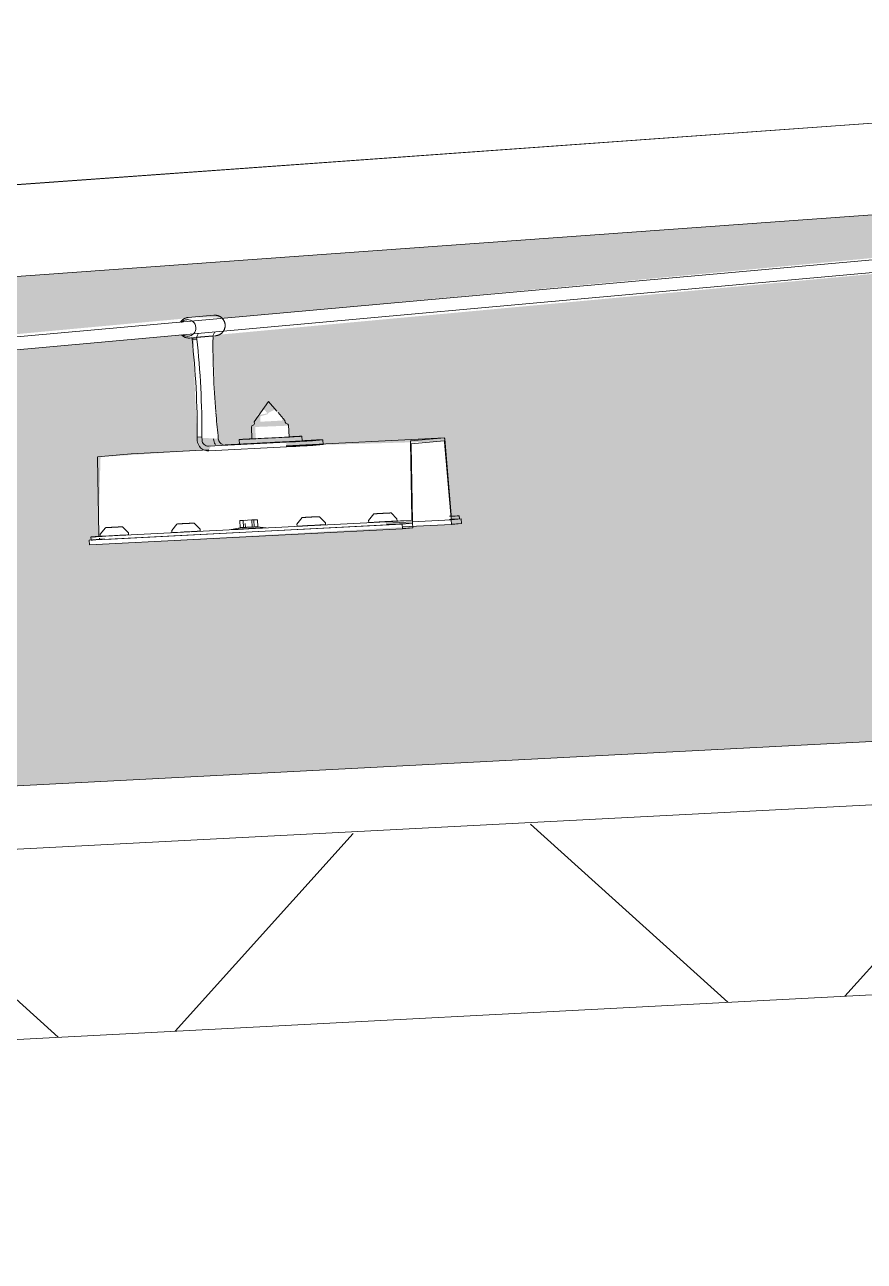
# Model space of a CAD drawing. Header units: millimetres. Extents: x 4237772 to 4686020, y -673 to 29459.
# Drawn here: x 4451871 to 4452402, y 10320 to 11102 of the extents above; entities that cross this region are included whole.
import ezdxf

# ---------------------------------------------------------------- set-up
doc = ezdxf.new("R2010")
doc.units = ezdxf.units.MM
for name, color, linetype, lineweight in [('A-GENM', 13, 'Continuous', 5), ('A-ROOF', 132, 'Continuous', 5), ('A-ROOF-PATT', 132, 'Continuous', 5), ('Q-SPCQ', 91, 'Continuous', 5)]:
    doc.layers.add(name, color=color, linetype=linetype, lineweight=lineweight)

# ---------------------------------------------------------------- blocks, each defined once
blk = doc.blocks.new('Static Line_Sayfa_Metal Deck_Pan Mount - Up to 15 _ pitch - Max 2 Users-1848369-SECTION - GRIDS B1-B2')
at = {"layer": 'Q-SPCQ'}
for p, q in [((4430069.56, 11248.87), (4421898.8, 10513.64)), ((4421899.52, 10505.67), (4430070.27, 11240.9)), ((4426363.5, 10917.9), (4426347.18, 10916.43)), ((4426363.75, 10917.91), (4426363.5, 10917.9)), ((4426348.09, 10903.46), (4426348.34, 10903.48)), ((4426348.34, 10903.48), (4426364.67, 10904.95)), ((4426349.62, 10903.83), (4426349.68, 10902.66)), ((4426349.68, 10902.66), (4426352.65, 10902.81)), ((4426352.59, 10903.98), (4426353.66, 10906.1)), ((4426352.59, 10903.98), (4426362.89, 10904.91)), ((4426352.65, 10902.81), (4426352.59, 10903.98)), ((4426363.96, 10907.02), (4426362.89, 10904.91)), ((4426362.89, 10904.91), (4426362.95, 10903.74)), ((4426389.07, 10850.39), (4426398.11, 10863.3)), ((4426403.36, 10857.26), (4426398.11, 10863.3)), ((4426408.45, 10851.4), (4426404.17, 10856.33)), ((4426387.19, 10847.12), (4426387.57, 10847.86)), ((4426387.19, 10847.12), (4426387.58, 10839.72)), ((4426388.75, 10848.63), (4426387.57, 10847.86)), ((4426389.13, 10849.37), (4426388.75, 10848.63)), ((4426389.07, 10850.39), (4426389.13, 10849.37)), ((4426408.5, 10850.38), (4426408.45, 10851.4)), ((4426408.5, 10850.38), (4426408.95, 10849.68)), ((4426410.21, 10849.04), (4426408.95, 10849.68)), ((4426410.66, 10848.35), (4426410.21, 10849.04)), ((4426411.05, 10840.94), (4426410.66, 10848.35)), ((4426355.88, 10840.9), (4426352.91, 10840.74)), ((4426352.91, 10840.74), (4426353.01, 10838.75)), ((4426355.99, 10838.9), (4426355.88, 10840.9)), ((4426409.18, 10837.64), (4426360.15, 10835.11)), ((4426366.18, 10841.82), (4426366.28, 10839.83)), ((4426370.45, 10836.04), (4426419.47, 10838.56)), ((4426379.47, 10839.29), (4426379.62, 10836.3)), ((4426509.33, 10840.4), (4426409.3, 10835.25)), ((4426419.32, 10838.37), (4426419.16, 10841.36)), ((4426425.96, 10838.57), (4426432.4, 10839.15)), ((4426432.68, 10836.17), (4426432.52, 10839.17)), ((4426487.9, 10837.72), (4426488.82, 10789.14)), ((4426509.33, 10840.4), (4426487.99, 10838.48)), ((4426488.29, 10836.5), (4426509.23, 10838.39)), ((4426509.4, 10837.65), (4426513.53, 10789.36)), ((4426513.63, 10791.38), (4426509.49, 10839.66)), ((4426289.92, 10828.27), (4426311.26, 10830.19)), ((4426360.28, 10832.72), (4426311.27, 10830.19)), ((4426360.31, 10832.11), (4426409.33, 10834.64)), ((4426419.63, 10835.57), (4426409.31, 10835.03)), ((4426426.12, 10835.58), (4426432.55, 10836.16)), ((4426489.12, 10787.16), (4426488.21, 10835.74)), ((4426290.76, 10778.94), (4426289.84, 10827.51)), ((4426518.64, 10791.07), (4426513.79, 10790.64)), ((4426518.83, 10789.09), (4426518.72, 10791.08)), ((4426284.64, 10775.63), (4426482.7, 10785.83)), ((4426284.8, 10772.63), (4426482.86, 10782.84)), ((4426294.44, 10778.13), (4426472.69, 10787.32)), ((4426294.54, 10776.14), (4426472.8, 10785.32)), ((4426354.87, 10781.33), (4426354.8, 10782.64)), ((4426380.25, 10783.55), (4426374.52, 10782.33)), ((4426383.2, 10788.24), (4426379.82, 10788.05)), ((4426379.82, 10788.05), (4426381.96, 10788.13)), ((4426380.05, 10783.5), (4426379.82, 10788.05)), ((4426383.49, 10782.82), (4426380.1, 10782.62)), ((4426380.1, 10782.62), (4426382.24, 10782.71)), ((4426381.96, 10788.13), (4426387.52, 10788.42)), ((4426381.96, 10788.13), (4426382.2, 10783.58)), ((4426382.24, 10782.71), (4426387.81, 10783)), ((4426383.31, 10786.2), (4426383.44, 10783.69)), ((4426387.52, 10788.42), (4426391.02, 10788.62)), ((4426387.52, 10788.42), (4426387.76, 10783.84)), ((4426387.81, 10783), (4426391.31, 10783.2)), ((4426391.02, 10788.62), (4426388.77, 10788.53)), ((4426388.77, 10788.53), (4426389.01, 10783.95)), ((4426391.31, 10783.2), (4426389.05, 10783.11)), ((4426396.48, 10783.47), (4426390.88, 10784.06)), ((4426391.02, 10788.62), (4426391.27, 10784.01)), ((4426416.05, 10785.79), (4426416.12, 10784.47)), ((4426434.1, 10785.41), (4426434.03, 10786.72)), ((4426461.35, 10788.12), (4426461.42, 10786.81)), ((4426472.74, 10786.51), (4426513.69, 10788.62)), ((4426513.59, 10788.61), (4426472.74, 10786.51)), ((4426489.14, 10786.41), (4426472.79, 10785.57)), ((4426479.39, 10787.75), (4426479.33, 10789.06)), ((4426489.14, 10786.41), (4426482.7, 10785.83)), ((4426482.7, 10785.83), (4426482.86, 10782.84)), ((4426482.8, 10784.02), (4426513.75, 10785.62)), ((4426482.85, 10783.08), (4426489.29, 10783.42)), ((4426482.86, 10782.84), (4426489.29, 10783.42)), ((4426488.73, 10788.38), (4426483.88, 10787.95)), ((4426483.99, 10785.95), (4426489.04, 10786.4)), ((4426489.29, 10783.42), (4426489.14, 10786.41)), ((4426520.03, 10789.19), (4426513.59, 10788.61)), ((4426513.59, 10788.61), (4426513.75, 10785.62)), ((4426513.6, 10788.86), (4426520.03, 10789.19)), ((4426513.69, 10788.62), (4426518.74, 10789.08)), ((4426513.74, 10785.86), (4426520.19, 10786.2)), ((4426513.75, 10785.62), (4426520.19, 10786.2)), ((4426520.19, 10786.2), (4426520.03, 10789.19)), ((4426284.64, 10775.63), (4426291.08, 10776.2)), ((4426284.8, 10772.63), (4426284.64, 10775.63)), ((4426285.74, 10777.73), (4426285.84, 10775.73)), ((4426285.82, 10777.74), (4426290.67, 10778.17)), ((4426290.98, 10776.2), (4426285.93, 10775.74)), ((4426294.53, 10776.38), (4426291.08, 10776.2)), ((4426291.53, 10779.37), (4426291.6, 10778.06)), ((4426309.58, 10778.99), (4426309.51, 10780.31)), ((4426336.83, 10781.7), (4426336.9, 10780.39))]:
    blk.add_line(p, q, dxfattribs=at)
at = {"layer": 'Q-SPCQ', "flags": 128}
for points in [[(4426347.18, 10916.43), (4426346.92, 10916.4), (4426346.65, 10916.36), (4426346.39, 10916.31), (4426346.14, 10916.25), (4426345.88, 10916.18), (4426345.63, 10916.1), (4426345.38, 10916.01), (4426345.14, 10915.9), (4426344.9, 10915.79), (4426344.67, 10915.67), (4426344.44, 10915.55), (4426344.21, 10915.41), (4426343.99, 10915.26), (4426343.78, 10915.1), (4426343.58, 10914.94), (4426343.38, 10914.77), (4426343.19, 10914.59), (4426343.01, 10914.4), (4426342.83, 10914.21), (4426342.66, 10914.01), (4426342.5, 10913.81), (4426342.35, 10913.59)], [(4426364.67, 10904.95), (4426364.93, 10904.98), (4426365.19, 10905.02), (4426365.45, 10905.07), (4426365.71, 10905.13), (4426365.96, 10905.2), (4426366.22, 10905.28), (4426366.46, 10905.37), (4426366.71, 10905.47), (4426366.95, 10905.58), (4426367.18, 10905.7), (4426367.41, 10905.83), (4426367.63, 10905.97), (4426367.85, 10906.12), (4426368.06, 10906.27), (4426368.27, 10906.44), (4426368.47, 10906.61), (4426368.66, 10906.79), (4426368.84, 10906.97), (4426369.02, 10907.16), (4426369.18, 10907.36), (4426369.34, 10907.57), (4426369.49, 10907.78), (4426369.63, 10908), (4426369.77, 10908.22), (4426369.89, 10908.45), (4426370, 10908.68), (4426370.11, 10908.92), (4426370.2, 10909.16), (4426370.29, 10909.4), (4426370.37, 10909.65), (4426370.43, 10909.9), (4426370.49, 10910.15), (4426370.53, 10910.4), (4426370.57, 10910.66), (4426370.59, 10910.91), (4426370.61, 10911.17), (4426370.61, 10911.43), (4426370.61, 10911.68), (4426370.59, 10911.94), (4426370.57, 10912.19), (4426370.53, 10912.45), (4426370.49, 10912.7), (4426370.43, 10912.95), (4426370.37, 10913.2), (4426370.29, 10913.45), (4426370.21, 10913.69), (4426370.11, 10913.93), (4426370.01, 10914.16), (4426369.89, 10914.39), (4426369.77, 10914.62), (4426369.64, 10914.84), (4426369.5, 10915.06), (4426369.35, 10915.27), (4426369.19, 10915.48), (4426369.03, 10915.68), (4426368.85, 10915.87), (4426368.67, 10916.05), (4426368.48, 10916.23), (4426368.28, 10916.4), (4426368.08, 10916.57), (4426367.87, 10916.72), (4426367.66, 10916.87), (4426367.43, 10917.01), (4426367.2, 10917.14), (4426366.97, 10917.26), (4426366.73, 10917.37), (4426366.49, 10917.47), (4426366.24, 10917.56), (4426365.99, 10917.64), (4426365.74, 10917.71), (4426365.48, 10917.77), (4426365.22, 10917.82), (4426364.96, 10917.86), (4426364.7, 10917.89), (4426364.44, 10917.91), (4426364.17, 10917.92), (4426363.91, 10917.92), (4426363.75, 10917.91)], [(4426342.99, 10905.51), (4426343.18, 10905.32), (4426343.36, 10905.14), (4426343.56, 10904.97), (4426343.76, 10904.81), (4426343.97, 10904.66), (4426344.19, 10904.51), (4426344.41, 10904.37), (4426344.64, 10904.24), (4426344.87, 10904.12), (4426345.11, 10904.01), (4426345.35, 10903.91), (4426345.6, 10903.82), (4426345.85, 10903.74), (4426346.11, 10903.66), (4426346.36, 10903.6), (4426346.62, 10903.55), (4426346.88, 10903.51), (4426347.14, 10903.48), (4426347.41, 10903.46), (4426347.67, 10903.45), (4426347.94, 10903.46), (4426348.09, 10903.46)], [(4426416.05, 10785.79), (4426419.37, 10789.94), (4426419.62, 10789.98), (4426419.72, 10789.99), (4426419.74, 10789.99)], [(4426434.03, 10786.72), (4426430.3, 10790.51), (4426430.05, 10790.52), (4426429.95, 10790.52), (4426429.88, 10790.52), (4426429.82, 10790.52), (4426429.76, 10790.52), (4426429.69, 10790.52), (4426429.62, 10790.51), (4426429.55, 10790.51), (4426429.47, 10790.51), (4426429.38, 10790.51), (4426429.29, 10790.5), (4426429.19, 10790.5), (4426429.09, 10790.49), (4426428.98, 10790.49), (4426428.86, 10790.48), (4426428.73, 10790.48), (4426428.6, 10790.47), (4426428.47, 10790.46), (4426428.32, 10790.46), (4426428.18, 10790.45), (4426428.02, 10790.44), (4426427.87, 10790.44), (4426427.7, 10790.43), (4426427.54, 10790.42), (4426427.37, 10790.41), (4426427.19, 10790.4), (4426427.01, 10790.39), (4426426.83, 10790.38), (4426426.65, 10790.37), (4426426.46, 10790.37), (4426426.27, 10790.36), (4426426.07, 10790.35), (4426425.88, 10790.34), (4426425.68, 10790.33), (4426425.48, 10790.32), (4426425.29, 10790.31), (4426425.09, 10790.3), (4426424.89, 10790.28), (4426424.69, 10790.27), (4426424.49, 10790.26), (4426424.29, 10790.25), (4426424.09, 10790.24), (4426423.89, 10790.23), (4426423.69, 10790.22), (4426423.5, 10790.21), (4426423.31, 10790.2), (4426423.12, 10790.19), (4426422.93, 10790.18), (4426422.75, 10790.17), (4426422.57, 10790.16), (4426422.39, 10790.15), (4426422.22, 10790.14), (4426422.05, 10790.13), (4426421.88, 10790.12), (4426421.72, 10790.11), (4426421.57, 10790.11), (4426421.42, 10790.1), (4426421.27, 10790.09), (4426421.13, 10790.08), (4426421, 10790.07), (4426420.87, 10790.07), (4426420.75, 10790.06), (4426420.64, 10790.05), (4426420.53, 10790.05), (4426420.42, 10790.04), (4426420.33, 10790.03), (4426420.24, 10790.03), (4426420.16, 10790.02), (4426420.08, 10790.02), (4426420.01, 10790.01), (4426419.94, 10790.01), (4426419.88, 10790), (4426419.82, 10790), (4426419.76, 10789.99), (4426419.74, 10789.99)], [(4426461.35, 10788.12), (4426464.66, 10792.28), (4426464.91, 10792.31), (4426465.02, 10792.32), (4426465.03, 10792.33)], [(4426479.33, 10789.06), (4426475.6, 10792.85), (4426475.34, 10792.86), (4426475.24, 10792.86), (4426475.17, 10792.86), (4426475.11, 10792.86), (4426475.05, 10792.85), (4426474.99, 10792.85), (4426474.92, 10792.85), (4426474.85, 10792.85), (4426474.77, 10792.84), (4426474.68, 10792.84), (4426474.59, 10792.84), (4426474.49, 10792.83), (4426474.38, 10792.83), (4426474.27, 10792.82), (4426474.15, 10792.82), (4426474.03, 10792.81), (4426473.9, 10792.8), (4426473.76, 10792.8), (4426473.62, 10792.79), (4426473.47, 10792.78), (4426473.32, 10792.78), (4426473.16, 10792.77), (4426473, 10792.76), (4426472.83, 10792.75), (4426472.66, 10792.75), (4426472.49, 10792.74), (4426472.31, 10792.73), (4426472.13, 10792.72), (4426471.94, 10792.71), (4426471.75, 10792.7), (4426471.56, 10792.69), (4426471.37, 10792.68), (4426471.17, 10792.67), (4426470.98, 10792.66), (4426470.78, 10792.65), (4426470.58, 10792.64), (4426470.38, 10792.63), (4426470.18, 10792.62), (4426469.98, 10792.61), (4426469.78, 10792.6), (4426469.58, 10792.59), (4426469.38, 10792.58), (4426469.19, 10792.57), (4426468.99, 10792.56), (4426468.8, 10792.55), (4426468.6, 10792.54), (4426468.41, 10792.53), (4426468.23, 10792.52), (4426468.04, 10792.51), (4426467.86, 10792.5), (4426467.69, 10792.49), (4426467.51, 10792.48), (4426467.34, 10792.47), (4426467.18, 10792.46), (4426467.02, 10792.45), (4426466.86, 10792.44), (4426466.71, 10792.43), (4426466.57, 10792.42), (4426466.43, 10792.42), (4426466.3, 10792.41), (4426466.17, 10792.4), (4426466.05, 10792.39), (4426465.93, 10792.39), (4426465.82, 10792.38), (4426465.72, 10792.37), (4426465.62, 10792.37), (4426465.54, 10792.36), (4426465.45, 10792.36), (4426465.38, 10792.35), (4426465.3, 10792.35), (4426465.24, 10792.34), (4426465.18, 10792.34), (4426465.12, 10792.33), (4426465.06, 10792.33), (4426465.03, 10792.33)], [(4426291.53, 10779.37), (4426294.84, 10783.53), (4426295.1, 10783.56), (4426295.2, 10783.57), (4426295.22, 10783.57)], [(4426309.51, 10780.31), (4426305.78, 10784.1), (4426305.53, 10784.11), (4426305.42, 10784.11), (4426305.35, 10784.11), (4426305.29, 10784.1), (4426305.23, 10784.1), (4426305.17, 10784.1), (4426305.1, 10784.1), (4426305.03, 10784.09), (4426304.95, 10784.09), (4426304.86, 10784.09), (4426304.77, 10784.08), (4426304.67, 10784.08), (4426304.57, 10784.07), (4426304.45, 10784.07), (4426304.34, 10784.06), (4426304.21, 10784.06), (4426304.08, 10784.05), (4426303.95, 10784.05), (4426303.8, 10784.04), (4426303.66, 10784.03), (4426303.5, 10784.03), (4426303.35, 10784.02), (4426303.18, 10784.01), (4426303.02, 10784), (4426302.85, 10783.99), (4426302.67, 10783.98), (4426302.49, 10783.98), (4426302.31, 10783.97), (4426302.12, 10783.96), (4426301.94, 10783.95), (4426301.75, 10783.94), (4426301.55, 10783.93), (4426301.36, 10783.92), (4426301.16, 10783.91), (4426300.96, 10783.9), (4426300.76, 10783.89), (4426300.56, 10783.88), (4426300.36, 10783.87), (4426300.16, 10783.86), (4426299.96, 10783.85), (4426299.76, 10783.84), (4426299.57, 10783.83), (4426299.37, 10783.81), (4426299.17, 10783.8), (4426298.98, 10783.79), (4426298.79, 10783.78), (4426298.6, 10783.77), (4426298.41, 10783.76), (4426298.23, 10783.75), (4426298.05, 10783.74), (4426297.87, 10783.73), (4426297.7, 10783.72), (4426297.53, 10783.71), (4426297.36, 10783.71), (4426297.2, 10783.7), (4426297.05, 10783.69), (4426296.9, 10783.68), (4426296.75, 10783.67), (4426296.61, 10783.66), (4426296.48, 10783.66), (4426296.35, 10783.65), (4426296.23, 10783.64), (4426296.11, 10783.63), (4426296.01, 10783.63), (4426295.9, 10783.62), (4426295.81, 10783.62), (4426295.72, 10783.61), (4426295.63, 10783.6), (4426295.56, 10783.6), (4426295.49, 10783.59), (4426295.42, 10783.59), (4426295.36, 10783.59), (4426295.3, 10783.58), (4426295.24, 10783.58), (4426295.22, 10783.57)], [(4426336.83, 10781.7), (4426340.14, 10785.86), (4426340.39, 10785.9), (4426340.5, 10785.91), (4426340.51, 10785.91)], [(4426354.8, 10782.64), (4426351.08, 10786.43), (4426350.82, 10786.44), (4426350.72, 10786.44), (4426350.65, 10786.44), (4426350.59, 10786.44), (4426350.53, 10786.44), (4426350.47, 10786.43), (4426350.4, 10786.43), (4426350.33, 10786.43), (4426350.25, 10786.43), (4426350.16, 10786.42), (4426350.07, 10786.42), (4426349.97, 10786.41), (4426349.86, 10786.41), (4426349.75, 10786.4), (4426349.63, 10786.4), (4426349.51, 10786.39), (4426349.38, 10786.39), (4426349.24, 10786.38), (4426349.1, 10786.37), (4426348.95, 10786.37), (4426348.8, 10786.36), (4426348.64, 10786.35), (4426348.48, 10786.34), (4426348.31, 10786.34), (4426348.14, 10786.33), (4426347.97, 10786.32), (4426347.79, 10786.31), (4426347.61, 10786.3), (4426347.42, 10786.29), (4426347.23, 10786.28), (4426347.04, 10786.27), (4426346.85, 10786.26), (4426346.65, 10786.25), (4426346.46, 10786.24), (4426346.26, 10786.23), (4426346.06, 10786.22), (4426345.86, 10786.21), (4426345.66, 10786.2), (4426345.46, 10786.19), (4426345.26, 10786.18), (4426345.06, 10786.17), (4426344.86, 10786.16), (4426344.66, 10786.15), (4426344.47, 10786.14), (4426344.27, 10786.13), (4426344.08, 10786.12), (4426343.89, 10786.11), (4426343.71, 10786.1), (4426343.52, 10786.09), (4426343.34, 10786.08), (4426343.17, 10786.07), (4426342.99, 10786.06), (4426342.82, 10786.05), (4426342.66, 10786.04), (4426342.5, 10786.03), (4426342.34, 10786.02), (4426342.19, 10786.01), (4426342.05, 10786.01), (4426341.91, 10786), (4426341.78, 10785.99), (4426341.65, 10785.98), (4426341.53, 10785.98), (4426341.41, 10785.97), (4426341.3, 10785.96), (4426341.2, 10785.96), (4426341.1, 10785.95), (4426341.01, 10785.94), (4426340.93, 10785.94), (4426340.85, 10785.93), (4426340.78, 10785.93), (4426340.72, 10785.92), (4426340.66, 10785.92), (4426340.6, 10785.92), (4426340.53, 10785.91), (4426340.51, 10785.91)]]:
    blk.add_lwpolyline(points, dxfattribs=at)
at = {"layer": 'Q-SPCQ'}
for centre, major_axis, ratio, start_param, end_param in [((4426346.91, 10909.88), (-0.47, 5.2), 0.991613, 0, 0.758326), ((4426346.91, 10909.88), (-0.47, 5.2), 0.991613, 3.103664, 6.245256), ((4426346.91, 10909.88), (-0.47, 5.2), 0.991613, 2.471398, 3.103664), ((4426343.22, 10870.97), (-3.6, 69.91), 0.129148, 4.258548, 5.176114), ((4426346.19, 10871.13), (-3.6, 69.91), 0.129148, 4.258548, 5.176114), ((4426372.64, 10873.51), (-3.6, 69.91), 0.129148, 1.116956, 1.80513), ((4426372.64, 10873.51), (-3.6, 69.91), 0.129148, 1.812717, 2.034521), ((4426359.95, 10839.1), (-0.63, 6.97), 0.991613, 1.532867, 3.103664), ((4426359.95, 10839.1), (-0.36, 3.98), 0.991613, 1.532867, 3.103664), ((4426370.24, 10840.03), (-0.63, 6.97), 0.991613, 1.532867, 2.056466), ((4426370.24, 10840.03), (-0.36, 3.98), 0.991613, 1.532867, 2.841864), ((4426399.31, 10840.33), (19.85, 1.04), 0.004901, 3.012082, 6.153674), ((4426399.47, 10837.33), (19.85, 1.04), 0.004901, 3.012082, 6.153674), ((4426399.31, 10840.33), (19.85, 1.04), 0.004901, 2.076476, 3.012082), ((4426399.47, 10837.33), (19.85, 1.04), 0.004901, 6.153674, 9.295267), ((4426399.31, 10840.33), (11.73, 0.61), 0.004901, 3.012082, 6.153674), ((4426399.31, 10840.33), (11.73, 0.61), 0.004901, 2.602437, 3.012082), ((4426411.11, 10837.81), (14.98, 0.78), 0.004901, 4.582878, 6.153674), ((4426399.31, 10840.33), (19.85, 1.04), 0.004901, 6.153674, 7.186127), ((4426417.54, 10838.39), (14.98, 0.78), 0.004901, 6.153674, 7.724471), ((4426488.04, 10837.48), (-0.051, 0.999), 0.129148, 0.004942, 1.323579), ((4426509.28, 10837.39), (-0.051, 0.999), 0.129148, 4.969491, 6.283185), ((4426509.38, 10839.4), (-0.051, 0.999), 0.129148, 4.969491, 5.848582), ((4426411.26, 10834.81), (14.98, 0.78), 0.004901, 4.582878, 6.153674), ((4426417.7, 10835.39), (14.98, 0.78), 0.004901, 6.153674, 7.724471), ((4426488.34, 10835.5), (-0.051, 0.999), 0.129148, 0.004942, 1.323579), ((4426289.98, 10827.27), (-0.051, 0.999), 0.129148, 0.224715, 1.323579), ((4426508.74, 10790.56), (9.99, 0.52), 0.004901, 6.153674, 7.462671), ((4426513.74, 10791.64), (-0.051, 0.999), 0.129148, 1.827898, 3.141593), ((4426385.5, 10782.9), (10.99, 0.57), 0.004901, 3.012082, 4.059279), ((4426385.5, 10782.9), (10.99, 0.57), 0.004901, 6.153674, 9.295267), ((4426385.5, 10782.9), (10.99, 0.57), 0.004901, 5.106477, 6.153674), ((4426425.11, 10784.94), (8.99, 0.47), 0.004901, 3.012082, 4.059279), ((4426425.11, 10784.94), (8.99, 0.47), 0.004901, 6.153674, 9.295267), ((4426425.11, 10784.94), (8.99, 0.47), 0.004901, 5.106477, 6.153674), ((4426470.41, 10787.28), (8.99, 0.47), 0.004901, 3.012082, 4.059279), ((4426470.41, 10787.28), (8.99, 0.47), 0.004901, 6.153674, 9.295267), ((4426473.98, 10787.44), (9.99, 0.52), 0.004901, 4.582878, 6.153674), ((4426470.41, 10787.28), (8.99, 0.47), 0.004901, 5.106477, 6.153674), ((4426474.09, 10785.44), (9.99, 0.52), 0.004901, 5.630076, 6.153674), ((4426488.68, 10789.38), (-0.051, 0.999), 0.129148, 3.366308, 4.465172), ((4426488.99, 10787.4), (-0.051, 0.999), 0.129148, 3.146535, 4.465172), ((4426508.84, 10788.57), (9.99, 0.52), 0.004901, 6.153674, 7.462671), ((4426513.64, 10789.62), (-0.051, 0.999), 0.129148, 1.827898, 2.926762), ((4426295.73, 10778.25), (9.99, 0.52), 0.004901, 3.012082, 4.582878), ((4426295.83, 10776.25), (9.99, 0.52), 0.004901, 3.012082, 3.535681), ((4426290.62, 10779.17), (-0.051, 0.999), 0.129148, 3.366308, 4.465172), ((4426290.92, 10777.19), (-0.051, 0.999), 0.129148, 3.146535, 4.465172), ((4426300.59, 10778.52), (8.99, 0.47), 0.004901, 3.012082, 3.86853), ((4426300.59, 10778.52), (8.99, 0.47), 0.004901, 6.153674, 9.295267), ((4426300.59, 10778.52), (8.99, 0.47), 0.004901, 5.106477, 6.153674), ((4426345.88, 10780.86), (8.99, 0.47), 0.004901, 3.012082, 4.059279), ((4426345.88, 10780.86), (8.99, 0.47), 0.004901, 6.153674, 9.295267), ((4426345.88, 10780.86), (8.99, 0.47), 0.004901, 5.106477, 6.153674)]:
    blk.add_ellipse(centre, major_axis=major_axis, ratio=ratio, start_param=start_param, end_param=end_param, dxfattribs=at)
for points in [[(4426380.05, 10783.5), (4426380.61, 10783.61), (4426381.74, 10783.75), (4426382.87, 10783.74), (4426383.44, 10783.69)], [(4426382.2, 10783.58), (4426381.83, 10783.64), (4426381.12, 10783.7), (4426380.41, 10783.59), (4426380.05, 10783.5)], [(4426387.76, 10783.84), (4426386.83, 10783.87), (4426384.97, 10783.87), (4426383.12, 10783.7), (4426382.2, 10783.58)], [(4426383.44, 10783.69), (4426384.36, 10783.81), (4426386.22, 10783.98), (4426388.08, 10783.99), (4426389.01, 10783.95)], [(4426391.27, 10784.01), (4426390.68, 10784.06), (4426389.51, 10784.08), (4426388.34, 10783.94), (4426387.76, 10783.84)], [(4426389.01, 10783.95), (4426389.38, 10784.04), (4426390.13, 10784.14), (4426390.89, 10784.08), (4426391.27, 10784.01)]]:
    blk.add_open_spline(points, degree=3, dxfattribs=at)
blk = doc.blocks.new('GT01 - GT01-2642391-SECTION - GRIDS B1-B2')
at = {"layer": 'A-GENM'}
for p, q in [((4409876.55, 9824.57), (4428941.3, 11194.75)), ((4409878.61, 9824.58), (4428943.25, 11194.75))]:
    blk.add_line(p, q, dxfattribs=at)

msp = doc.modelspace()

# ---------------------------------------------------------------- hatches: boundary and pattern name
at = {"layer": 'A-ROOF-PATT'}
h = msp.add_hatch(dxfattribs=at)
h.set_pattern_fill('FP_187', color=256, style=0, pattern_type=2)
h.set_pattern_definition([(3.013, (37691.9309, -226018.123), (-31.18210451525, -1.0529e-05), [])])
h.paths.add_polyline_path([(4446822.66, 10371.9), (4446831.46, 10372.36), (4446831.72, 10369.14), (4446837.2, 10369.96), (4446837.06, 10372.67), (4446822.08, 10371.9)])
h.paths.add_polyline_path([(4447460.75, 10390.35), (4447461.43, 10390.39), (4447460.75, 10426.49)])
h.paths.add_polyline_path([(4435506.16, 9766.59), (4446705.38, 10350.94), (4446710.37, 10360.24), (4446785.05, 10367.42), (4446784.92, 10369.96), (4446800.8, 10373.36), (4446800.32, 10382.53), (4446826.25, 10384.04), (4446826.85, 10372.57), (4446852.52, 10373.82), (4446852.77, 10370.22), (4446922.52, 10373.82), (4446927.28, 10362.52), (4447460.75, 10390.35), (4447462.72, 10427.25), (4447531.16, 10432.22), (4447531.07, 10434.09), (4447580.2, 10434.4), (4447580.24, 10434.23), (4447680.24, 10437.13), (4447680.68, 10432.22), (4447684.44, 10402.03), (4461505.45, 11123.17), (4461702.69, 11188.78), (4461702.69, 11216.84), (4461413.29, 11201.99), (4461413.29, 11495.36), (4461113.08, 11479.57), (4461111.37, 11277.74), (4460816.88, 11226.59), (4460803.94, 11228.29), (4460788.71, 11235.72), (4460779, 11244.52), (4460771.94, 11255.52), (4460768.01, 11267.97), (4460767.46, 11281.01), (4460770.34, 11293.77), (4460775.26, 11303.78), (4460785.55, 11315.03), (4460797.47, 11322.21), (4460814.63, 11326.96), (4461013.08, 11361.95), (4461013.08, 11474.31), (4456579.26, 11241.06), (4456599.23, 11193.61), (4456641.72, 11195.8), (4456641.72, 11189.78), (4456526.41, 11181.12), (4456524.95, 11187.22), (4456505.59, 11233.2), (4456436.4, 11228.92), (4456419.79, 11178.26), (4456306.56, 11169.79), (4456306.41, 11175.79), (4456349.24, 11179.65), (4456366.41, 11229.12), (4456348.46, 11228.92), (4455705.83, 11195.11), (4455707.69, 11174.01), (4455697.38, 11174.59), (4455695.97, 11175.01), (4455694.32, 11174.93), (4455693.64, 11194.47), (4454961.71, 11155.16), (4454964.92, 11107.17), (4454954.61, 11107.75), (4454953.83, 11108.21), (4454951.55, 11108.09), (4454949.77, 11155.33), (4454420.51, 11125.97), (4454221.07, 11105.95), (4454218.77, 11103.97), (4454220.64, 11056.53), (4454222.15, 11040.34), (4454211.83, 11040.91), (4454211.06, 11041.37), (4454208.77, 11041.25), (4454206.23, 11096.25), (4454207.03, 11103.25), (4454208.52, 11103.32), (4454208.45, 11104.38), (4454203.05, 11105.18), (4454198.44, 11105.98), (4453478.3, 11039.12), (4453475.99, 11037.14), (4453477.86, 10989.7), (4453479.38, 10973.5), (4453469.06, 10974.08), (4453468.29, 10974.54), (4453466, 10974.42), (4453463.45, 11029.42), (4453464.25, 11036.41), (4453465.74, 11036.49), (4453465.68, 11037.54), (4453460.28, 11038.34), (4453455.66, 11039.15), (4452735.52, 10972.28), (4452733.22, 10970.3), (4452735.09, 10922.86), (4452736.6, 10906.66), (4452726.29, 10907.24), (4452725.52, 10907.7), (4452723.23, 10907.58), (4452720.68, 10962.58), (4452721.48, 10969.57), (4452722.97, 10969.65), (4452722.91, 10970.7), (4452717.5, 10971.5), (4452712.89, 10972.31), (4451992.75, 10905.44), (4451990.45, 10903.46), (4451992.32, 10856.02), (4451993.83, 10839.83), (4451983.52, 10840.4), (4451982.74, 10840.86), (4451980.46, 10840.74), (4451977.91, 10895.74), (4451978.71, 10902.73), (4451980.2, 10902.81), (4451980.14, 10903.87), (4451974.73, 10904.67), (4451970.12, 10905.47), (4451249.98, 10838.61), (4451247.67, 10836.63), (4451249.55, 10789.18), (4451251.06, 10772.99), (4451240.74, 10773.56), (4451239.97, 10774.02), (4451237.68, 10773.91), (4451235.14, 10828.9), (4451235.94, 10835.9), (4451237.42, 10835.97), (4451237.36, 10837.03), (4451231.96, 10837.83), (4451227.35, 10838.64), (4450507.21, 10771.77), (4450504.9, 10769.79), (4450506.77, 10722.35), (4450508.28, 10706.15), (4450497.97, 10706.73), (4450497.2, 10707.19), (4450494.91, 10707.07), (4450492.36, 10762.07), (4450493.16, 10769.06), (4450494.65, 10769.14), (4450494.59, 10770.19), (4450489.19, 10770.99), (4450484.57, 10771.8), (4449764.43, 10704.93), (4449762.13, 10702.95), (4449764, 10655.51), (4449765.51, 10639.32), (4449755.2, 10639.89), (4449755.02, 10640.38), (4449752.14, 10640.23), (4449749.59, 10695.23), (4449750.39, 10702.22), (4449751.88, 10702.3), (4449751.82, 10703.36), (4449746.41, 10704.15), (4449741.8, 10704.96), (4449021.66, 10638.09), (4449019.36, 10636.11), (4449021.23, 10588.67), (4449022.74, 10572.48), (4449012.42, 10573.05), (4449011.65, 10573.51), (4449009.37, 10573.4), (4449006.82, 10628.39), (4449007.62, 10635.39), (4449009.11, 10635.46), (4449009.05, 10636.52), (4449003.64, 10637.32), (4448999.03, 10638.13), (4448278.89, 10571.26), (4448276.58, 10569.28), (4448279.39, 10511.83), (4448279.97, 10505.64), (4448269.64, 10506.97), (4448269.47, 10506.71), (4448266.58, 10508.82), (4448264.05, 10561.56), (4448264.84, 10568.55), (4448266.33, 10568.63), (4448266.27, 10569.68), (4448260.87, 10570.48), (4448256.26, 10571.29), (4447536.12, 10504.42), (4447533.81, 10502.44), (4447535.68, 10455), (4447537.19, 10438.8), (4447526.89, 10438.8), (4447526.11, 10439.84), (4447523.82, 10439.72), (4447521.27, 10494.72), (4447522.07, 10501.71), (4447523.56, 10501.79), (4447523.5, 10502.85), (4447518.1, 10503.64), (4447513.4, 10507.64), (4447513.21, 10511.23), (4447524.08, 10515.94), (4447537.51, 10515.42), (4447540.4, 10514.9), (4448261.78, 10581.91), (4448264.06, 10582.53), (4448280.28, 10582.26), (4448283.17, 10581.74), (4449006, 10648), (4449006.84, 10649.36), (4449023.05, 10649.1), (4449025.95, 10648.57), (4449747.33, 10715.59), (4449749.61, 10716.2), (4449765.83, 10715.93), (4449768.72, 10715.41), (4450490.1, 10782.42), (4450492.38, 10783.04), (4450508.6, 10782.77), (4450511.49, 10782.25), (4451232.87, 10849.26), (4451235.15, 10849.87), (4451251.37, 10849.61), (4451254.26, 10849.09), (4451975.65, 10916.1), (4451977.93, 10916.71), (4451994.15, 10916.44), (4451997.04, 10915.92), (4452718.42, 10982.93), (4452720.7, 10983.55), (4452736.92, 10983.28), (4452739.81, 10982.76), (4453461.19, 11049.77), (4453463.47, 11050.38), (4453479.69, 11050.12), (4453482.58, 11049.6), (4453969.24, 11093.53), (4435680.2, 9779.1)])
h.paths.add_polyline_path([(4446778.76, 10354.77), (4446851.35, 10360.04), (4446849.55, 10364.32), (4446780.36, 10360.04), (4446779.49, 10357.15)])
h.paths.add_polyline_path([(4446805.28, 10371.62), (4446806.81, 10373.82), (4446805.44, 10373.36)])
h.paths.add_polyline_path([(4446781.79, 10372.8), (4446781.79, 10392.77), (4446777.12, 10392.78), (4446786.88, 10439.9), (4446791.83, 10440.15), (4446796.55, 10391.06), (4446798.53, 10374.31), (4446784.92, 10373.08)])
h.paths.add_polyline_path([(4446800.23, 10384.68), (4446802.88, 10389.42), (4446810.61, 10391.79), (4446827.05, 10386.36), (4446802.88, 10384.81)])
h.paths.add_polyline_path([(4447531.07, 10434.09), (4447587.96, 10437.36), (4447534.71, 10434.29)])
h.paths.add_polyline_path([(4448198.48, 10438.44), (4448198.32, 10441.44), (4448204.42, 10444.21), (4448204.3, 10452.23), (4448205.5, 10494.09), (4448273.96, 10498.54), (4448274, 10500.94), (4448330.73, 10504.2), (4448322.86, 10503.45), (4448323.02, 10501.06), (4448423.01, 10503.97), (4448424.99, 10481.13), (4448427.47, 10454.69), (4448427.32, 10453.66), (4448427.21, 10451.42), (4448203.52, 10438.7)])
h.paths.add_polyline_path([(4447560.93, 10438.79), (4447560.54, 10446.2), (4447581.49, 10447.04), (4447581.86, 10439.91), (4447561.28, 10438.8)])
h.paths.add_polyline_path([(4447561.2, 10453.38), (4447567.46, 10455.8), (4447568.29, 10454.85), (4447565.32, 10454.24)])
h.paths.add_polyline_path([(4447563.79, 10449.53), (4447563.79, 10452.94), (4447568.3, 10454.24), (4447570.2, 10455.8), (4447575.03, 10455.8), (4447578.56, 10452.16), (4447577.38, 10450.26), (4447568.33, 10449.76)])
h.paths.add_polyline_path([(4448941.25, 10505.28), (4448941.1, 10508.28), (4448947.2, 10511.04), (4448947.07, 10519.06), (4448948.27, 10560.93), (4449016.74, 10565.37), (4449016.77, 10567.78), (4449073.5, 10571.03), (4449065.63, 10570.29), (4449065.79, 10567.9), (4449165.78, 10570.81), (4449166.68, 10560.63), (4449170.25, 10521.52), (4449170.09, 10520.5), (4449169.99, 10518.26), (4448948.6, 10505.66)])
h.paths.add_polyline_path([(4448303.7, 10505.62), (4448303.31, 10513.03), (4448324.37, 10511.83), (4448324.63, 10506.74), (4448304.05, 10505.64)])
h.paths.add_polyline_path([(4448303.98, 10520.22), (4448310.24, 10522.64), (4448311.07, 10521.69), (4448308.09, 10521.07)])
h.paths.add_polyline_path([(4448306.56, 10516.37), (4448306.56, 10519.78), (4448311.08, 10521.07), (4448312.97, 10522.64), (4448317.8, 10522.64), (4448321.33, 10519), (4448320.16, 10517.1), (4448311.1, 10516.6)])
h.paths.add_polyline_path([(4449684.03, 10572.12), (4449683.87, 10575.11), (4449689.97, 10577.88), (4449689.85, 10585.9), (4449691.04, 10627.76), (4449759.51, 10632.21), (4449759.54, 10634.61), (4449816.27, 10637.87), (4449808.4, 10637.12), (4449808.56, 10634.74), (4449908.56, 10637.64), (4449909.45, 10627.47), (4449913.02, 10588.36), (4449912.86, 10587.33), (4449912.76, 10585.09), (4449689.07, 10572.38)])
h.paths.add_polyline_path([(4449046.47, 10572.46), (4449046.09, 10579.87), (4449067.03, 10580.72), (4449067.41, 10573.58), (4449046.82, 10572.48)])
h.paths.add_polyline_path([(4449046.75, 10587.06), (4449053.01, 10589.48), (4449053.84, 10588.53), (4449050.86, 10587.91)])
h.paths.add_polyline_path([(4449049.33, 10583.2), (4449049.33, 10586.61), (4449053.85, 10587.91), (4449055.75, 10589.48), (4449060.57, 10589.48), (4449064.11, 10585.84), (4449062.93, 10583.93), (4449053.87, 10583.44)])
h.paths.add_polyline_path([(4450426.8, 10638.96), (4450426.64, 10641.95), (4450432.74, 10644.72), (4450432.62, 10652.74), (4450433.81, 10694.6), (4450502.28, 10699.05), (4450502.31, 10701.45), (4450559.05, 10704.71), (4450551.18, 10703.96), (4450551.33, 10701.57), (4450651.33, 10704.48), (4450652.23, 10694.3), (4450655.79, 10655.2), (4450655.64, 10654.17), (4450655.53, 10651.93), (4450484.93, 10641.95)])
h.paths.add_polyline_path([(4449789.24, 10639.3), (4449788.86, 10646.71), (4449809.81, 10647.55), (4449810.18, 10640.42), (4449789.59, 10639.32)])
h.paths.add_polyline_path([(4449789.52, 10653.89), (4449795.78, 10656.31), (4449796.61, 10655.36), (4449793.63, 10654.75)])
h.paths.add_polyline_path([(4449792.11, 10650.04), (4449792.11, 10653.45), (4449796.62, 10654.75), (4449798.52, 10656.31), (4449803.35, 10656.31), (4449806.88, 10652.67), (4449805.7, 10650.77), (4449796.65, 10650.28)])
h.paths.add_polyline_path([(4451169.57, 10705.79), (4451169.41, 10708.79), (4451175.51, 10711.55), (4451175.39, 10719.58), (4451176.59, 10761.44), (4451245.05, 10765.88), (4451246.94, 10768.45), (4451301.82, 10771.54), (4451293.95, 10770.8), (4451294.11, 10768.41), (4451394.1, 10771.32), (4451395, 10761.14), (4451398.56, 10722.03), (4451398.41, 10721.01), (4451398.31, 10718.77), (4451174.61, 10706.05)])
h.paths.add_polyline_path([(4450532.02, 10706.13), (4450531.63, 10713.54), (4450552.6, 10713.93), (4450552.95, 10707.25), (4450532.37, 10706.15)])
h.paths.add_polyline_path([(4450532.29, 10720.73), (4450538.55, 10723.15), (4450538.99, 10722.12), (4450536.41, 10721.58)])
h.paths.add_polyline_path([(4450534.88, 10716.88), (4450532.29, 10720.73), (4450539.39, 10721.58), (4450541.29, 10723.15), (4450546.12, 10723.15), (4450549.65, 10719.51), (4450548.47, 10717.61), (4450539.25, 10717.1)])
h.paths.add_polyline_path([(4451912.34, 10772.63), (4451912.19, 10775.63), (4451918.29, 10778.39), (4451918.16, 10786.41), (4451919.36, 10828.27), (4451987.83, 10832.72), (4451989.38, 10835.26), (4452044.59, 10838.38), (4452036.72, 10837.64), (4452036.88, 10835.25), (4452136.87, 10838.15), (4452137.77, 10827.98), (4452141.34, 10788.87), (4452141.18, 10787.85), (4452141.08, 10785.61), (4451917.39, 10772.89)])
h.paths.add_polyline_path([(4451274.79, 10772.97), (4451274.4, 10780.38), (4451295.35, 10781.23), (4451295.72, 10774.09), (4451275.14, 10772.99)])
h.paths.add_polyline_path([(4451275.07, 10787.57), (4451281.33, 10789.99), (4451282.16, 10789.04), (4451279.18, 10788.42)])
h.paths.add_polyline_path([(4451277.65, 10783.72), (4451277.65, 10787.13), (4451282.17, 10788.42), (4451284.07, 10789.99), (4451288.89, 10789.99), (4451292.42, 10786.35), (4451291.25, 10784.44), (4451282.19, 10783.95)])
h.paths.add_polyline_path([(4452655.12, 10839.47), (4452654.96, 10842.46), (4452661.06, 10845.23), (4452660.88, 10856.33), (4452662.13, 10895.11), (4452730.6, 10899.56), (4452731.83, 10902.07), (4452787.37, 10905.22), (4452779.49, 10904.47), (4452779.65, 10902.08), (4452879.65, 10904.99), (4452880.54, 10894.81), (4452884.11, 10855.71), (4452883.95, 10854.68), (4452883.85, 10852.44), (4452660.16, 10839.73)])
h.paths.add_polyline_path([(4452017.56, 10839.81), (4452017.18, 10847.22), (4452038.12, 10848.06), (4452038.5, 10840.93), (4452017.91, 10839.83)])
h.paths.add_polyline_path([(4452017.84, 10854.41), (4452022.97, 10858.12), (4452024.93, 10855.87), (4452021.95, 10855.26)])
h.paths.add_polyline_path([(4452020.42, 10850.55), (4452020.42, 10853.96), (4452024.94, 10855.26), (4452025.84, 10856.33), (4452029.44, 10858.12), (4452035.2, 10853.18), (4452034.02, 10851.28), (4452024.96, 10850.79)])
h.paths.add_polyline_path([(4453397.89, 10906.3), (4453397.73, 10909.3), (4453403.83, 10912.07), (4453403.71, 10920.09), (4453404.9, 10961.95), (4453473.37, 10966.39), (4453474.27, 10968.88), (4453530.14, 10972.06), (4453522.27, 10971.31), (4453522.42, 10968.92), (4453622.42, 10971.83), (4453623.32, 10961.65), (4453626.88, 10922.54), (4453626.73, 10921.52), (4453626.62, 10919.28), (4453402.93, 10906.56)])
h.paths.add_polyline_path([(4452760.34, 10906.65), (4452759.95, 10914.05), (4452780.92, 10914.44), (4452781.27, 10907.77), (4452760.68, 10906.66)])
h.paths.add_polyline_path([(4452760.61, 10921.24), (4452766.87, 10923.66), (4452767.31, 10922.63), (4452764.72, 10922.09)])
h.paths.add_polyline_path([(4452763.2, 10917.39), (4452760.61, 10921.24), (4452767.71, 10922.09), (4452769.61, 10923.66), (4452774.44, 10923.66), (4452777.97, 10920.02), (4452776.79, 10918.12), (4452767.57, 10917.61)])
h.paths.add_polyline_path([(4454140.66, 10973.14), (4454140.5, 10976.14), (4454146.6, 10978.9), (4454146.48, 10986.92), (4454147.68, 11028.78), (4454216.14, 11033.23), (4454216.72, 11035.68), (4454272.91, 11038.89), (4454265.04, 11038.15), (4454265.2, 11035.76), (4454365.19, 11038.67), (4454366.09, 11028.49), (4454369.65, 10989.38), (4454369.5, 10988.36), (4454369.4, 10986.12), (4454145.7, 10973.4)])
h.paths.add_polyline_path([(4453503.11, 10973.48), (4453502.72, 10980.89), (4453523.67, 10981.74), (4453524.04, 10974.6), (4453503.46, 10973.5)])
h.paths.add_polyline_path([(4453503.39, 10988.08), (4453509.64, 10990.5), (4453510.48, 10989.55), (4453507.5, 10988.93)])
h.paths.add_polyline_path([(4453505.97, 10984.23), (4453505.97, 10987.64), (4453510.48, 10988.93), (4453512.38, 10990.5), (4453517.21, 10990.5), (4453520.74, 10986.86), (4453519.56, 10984.96), (4453510.51, 10984.46)])
h.paths.add_polyline_path([(4454883.43, 11039.98), (4454883.28, 11042.97), (4454889.38, 11045.74), (4454888.98, 11068.38), (4454890.45, 11095.62), (4454958.92, 11100.07), (4454959.17, 11102.49), (4455015.68, 11105.73), (4455007.81, 11104.98), (4455007.97, 11102.6), (4455107.96, 11105.5), (4455108.86, 11095.32), (4455112.43, 11056.22), (4455112.27, 11055.19), (4455112.17, 11052.95), (4454888.48, 11040.24)])
h.paths.add_polyline_path([(4454245.88, 11040.32), (4454245.49, 11047.73), (4454266.44, 11048.58), (4454266.81, 11041.44), (4454246.23, 11040.34)])
h.paths.add_polyline_path([(4454246.16, 11054.92), (4454252.42, 11057.33), (4454253.25, 11056.38), (4454250.27, 11055.77)])
h.paths.add_polyline_path([(4454248.74, 11051.06), (4454248.74, 11054.47), (4454253.26, 11055.77), (4454255.16, 11057.33), (4454259.98, 11057.33), (4454263.52, 11053.69), (4454262.34, 11051.79), (4454253.28, 11051.3)])
h.paths.add_polyline_path([(4455626.21, 11106.81), (4455626.05, 11109.81), (4455632.15, 11112.58), (4455632.03, 11120.6), (4455633.22, 11162.46), (4455701.69, 11166.9), (4455701.72, 11169.31), (4455758.46, 11172.57), (4455750.59, 11171.82), (4455750.74, 11169.43), (4455850.74, 11172.34), (4455852.53, 11151.67), (4455855.2, 11123.05), (4455855.04, 11122.03), (4455854.94, 11119.79), (4455631.25, 11107.07)])
h.paths.add_polyline_path([(4454988.65, 11107.16), (4454988.27, 11114.56), (4455009.24, 11114.95), (4455009.59, 11108.28), (4454989, 11107.17)])
h.paths.add_polyline_path([(4454988.93, 11121.75), (4454995.19, 11124.17), (4454995.62, 11123.14), (4454993.04, 11122.6)])
h.paths.add_polyline_path([(4454991.51, 11117.9), (4454988.93, 11121.75), (4454996.03, 11122.6), (4454997.93, 11124.17), (4455002.76, 11124.17), (4455006.29, 11120.53), (4455005.11, 11118.63), (4454995.89, 11118.13)])
h.paths.add_polyline_path([(4455731.43, 11173.99), (4455731.04, 11181.4), (4455752.01, 11181.79), (4455752.36, 11175.11), (4455731.78, 11174.01)])
h.paths.add_polyline_path([(4455731.7, 11188.59), (4455737.96, 11191.01), (4455738.4, 11189.98), (4455735.81, 11189.44)])
h.paths.add_polyline_path([(4455734.29, 11184.74), (4455731.7, 11188.59), (4455738.8, 11189.44), (4455740.7, 11191.01), (4455745.53, 11191.01), (4455749.06, 11187.37), (4455747.88, 11185.47), (4455738.66, 11184.96)])
h.paths.add_polyline_path([(4462928.79, 11280.31), (4467172.61, 11503.7), (4466984.34, 11503.7), (4466984.34, 11494.04), (4462928.79, 11281.34)])
h = msp.add_hatch(dxfattribs=at)
h.set_pattern_fill('FP_186', color=256, angle=225, style=0, pattern_type=2)
h.set_pattern_definition([(47.987, (4488880.53, 10654.8), (-222.8979, 200.7898), []), (137.987, (4488880.53, 10654.8), (-200.7898, -222.8979), [])])
h.paths.add_polyline_path([(4435506.16, 9606.37), (4461505.45, 10962.95), (4461505.45, 11083.12), (4446985.83, 10323.92), (4446985.67, 10320.9), (4446870.37, 10312.24), (4446868.46, 10319.39), (4446765.98, 10312.59), (4446765.98, 10309.58), (4446650.52, 10300.91), (4446650.36, 10306.91), (4446650.15, 10308), (4435506.16, 9726.54)])

# ---------------------------------------------------------------- linework, layer by layer
at = {"layer": 'A-ROOF', "lineweight": 15}
msp.add_line((4461505.45, 11123.17), (4447683.28, 10401.96), dxfattribs=at)
at = {"layer": 'A-ROOF'}
for p, q in [((4453977.38, 11094.12), (4435506.16, 9766.59)), ((4446985.75, 10325.51), (4461505.45, 11083.12)), ((4435506.16, 9606.37), (4461505.45, 10962.95))]:
    msp.add_line(p, q, dxfattribs=at)

# ---------------------------------------------------------------- block references
at = {"layer": 'A-GENM'}
msp.add_blockref('GT01 - GT01-2642391-SECTION - GRIDS B1-B2', (25627.55, 0), dxfattribs=at)
at = {"layer": 'Q-SPCQ'}
msp.add_blockref('Static Line_Sayfa_Metal Deck_Pan Mount - Up to 15 _ pitch - Max 2 Users-1848369-SECTION - GRIDS B1-B2', (25627.55, 0), dxfattribs=at)

doc.saveas('drawing.dxf')
